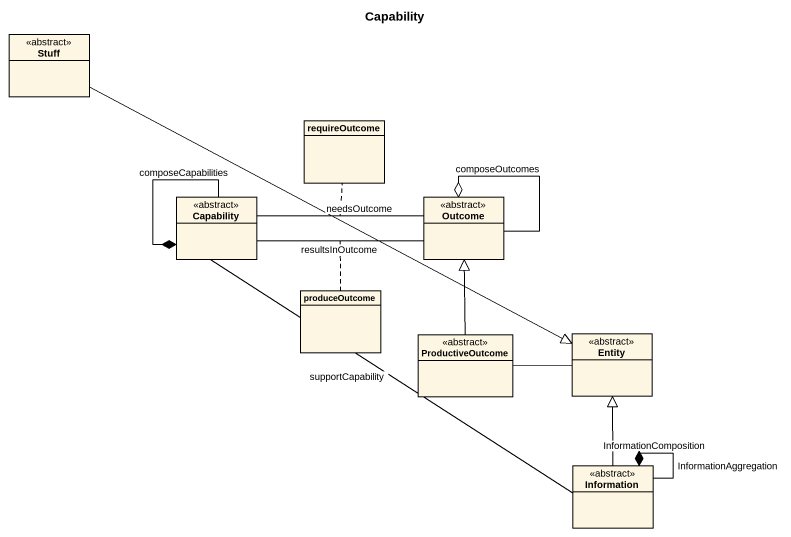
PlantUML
@startuml
title Capability
hide circle
hide empty members
class Stuff <<abstract>>
class requireOutcome
class Capability <<abstract>>
class Outcome <<abstract>>
class produceOutcome
class ProductiveOutcome <<abstract>>
class "Entity" as Entity_ <<abstract>>
class Information <<abstract>>
Stuff -right-|> Entity_
Capability --* Capability : composeCapabilities
Capability -right- Outcome : resultsInOutcome
(Capability, Outcome) .. produceOutcome
Capability -right- Outcome : needsOutcome
(Capability, Outcome) .. requireOutcome
Outcome --o Outcome : composeOutcomes
ProductiveOutcome -up-|> Outcome
ProductiveOutcome -right- Entity_
Information -up- Capability : supportCapability
Information -up-|> Entity_
Information -- Information
Information --o Information : InformationAggregation
Information --* Information : InformationComposition
@enduml
